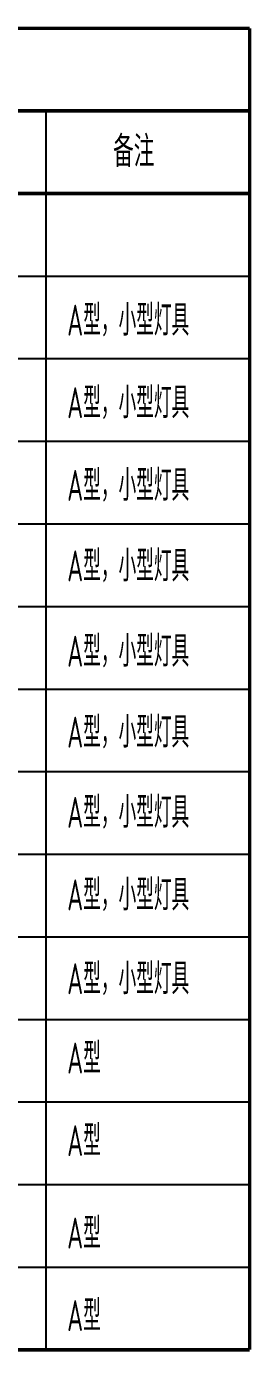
# Model space of a CAD drawing. Extents: x 3774419 to 4775970, y -926964 to 2266.
# Drawn here: x 4043755 to 4045931, y -683144 to -670309 of the extents above; entities that cross this region are included whole.
import ezdxf

# ---------------------------------------------------------------- set-up
doc = ezdxf.new("R2010")
doc.units = 0
doc.header["$LTSCALE"] = 1000
doc.header["$MEASUREMENT"] = 0
doc.layers.add('WIRE-照明', color=2, linetype='CONTINUOUS')
doc.layers.add('电气文字标注', color=6, linetype='CONTINUOUS')
doc.styles.add('TSSD_Dimension', font='Tssdeng.shx', dxfattribs={"width": 0.7, "bigfont": 'tssdchn.shx'})

msp = doc.modelspace()

# ---------------------------------------------------------------- linework, layer by layer
at = {"layer": 'WIRE-照明', "color": 7}
for p, q in [((4043946.2, -683126.4), (4043946.2, -671126.4)), ((4027502.1, -672726.4), (4045913.4, -672726.4)), ((4027502.1, -673526.4), (4045913.4, -673526.4)), ((4027502.1, -674326.4), (4045913.4, -674326.4)), ((4027502.1, -675126.4), (4045913.4, -675126.4)), ((4027502.1, -675926.4), (4045913.4, -675926.4)), ((4027502.1, -676726.4), (4045913.4, -676726.4)), ((4027502.1, -677526.4), (4045913.4, -677526.4)), ((4027502.1, -678326.4), (4045913.4, -678326.4)), ((4027502.1, -679126.4), (4045913.4, -679126.4)), ((4027502.1, -679926.4), (4045913.4, -679926.4)), ((4027502.1, -680726.4), (4045913.4, -680726.4)), ((4027502.1, -681526.4), (4045913.4, -681526.4)), ((4027502.1, -682326.4), (4045913.4, -682326.4)), ((4027502.1, -683126.4), (4045913.4, -683126.4))]:
    msp.add_line(p, q, dxfattribs=at)
at = {"layer": 'WIRE-照明', "color": 7, "const_width": 35}
for points in [[(4027502.1, -670326.4), (4045913.4, -670326.4)], [(4045913.4, -670326.4), (4045913.4, -683126.4)], [(4027502.1, -671126.4), (4045913.4, -671126.4)], [(4027502.1, -671926.4), (4045913.4, -671926.4)], [(4027502.1, -683126.4), (4045913.4, -683126.4)]]:
    msp.add_lwpolyline(points, dxfattribs=at)

# ---------------------------------------------------------------- texts
at = {"layer": '电气文字标注', "style": 'TSSD_Dimension', "width": 0.7}
msp.add_text('备注', height=300, dxfattribs=at).set_placement((4044592.5, -671669.4))
at = {"layer": '电气文字标注', "color": 0, "style": 'TSSD_Dimension', "width": 0.6}
for s, p in [('A型，小型灯具', (4044148.7, -673303.4)), ('A型，小型灯具', (4044148.7, -674103.4)), ('A型，小型灯具', (4044148.7, -674903.4)), ('A型，小型灯具', (4044148.7, -675684)), ('A型，小型灯具', (4044148.7, -676510.2)), ('A型，小型灯具', (4044148.7, -677294.1)), ('A型，小型灯具', (4044148.7, -678070.7)), ('A型，小型灯具', (4044148.7, -678870.7)), ('A型，小型灯具', (4044148.7, -679682.7)), ('A型', (4044148.7, -680451.1)), ('A型', (4044148.7, -681251.1)), ('A型', (4044148.4, -682146.2)), ('A型', (4044148.4, -682946.2))]:
    msp.add_text(s, height=300, dxfattribs=at).set_placement(p)

doc.saveas('drawing.dxf')
